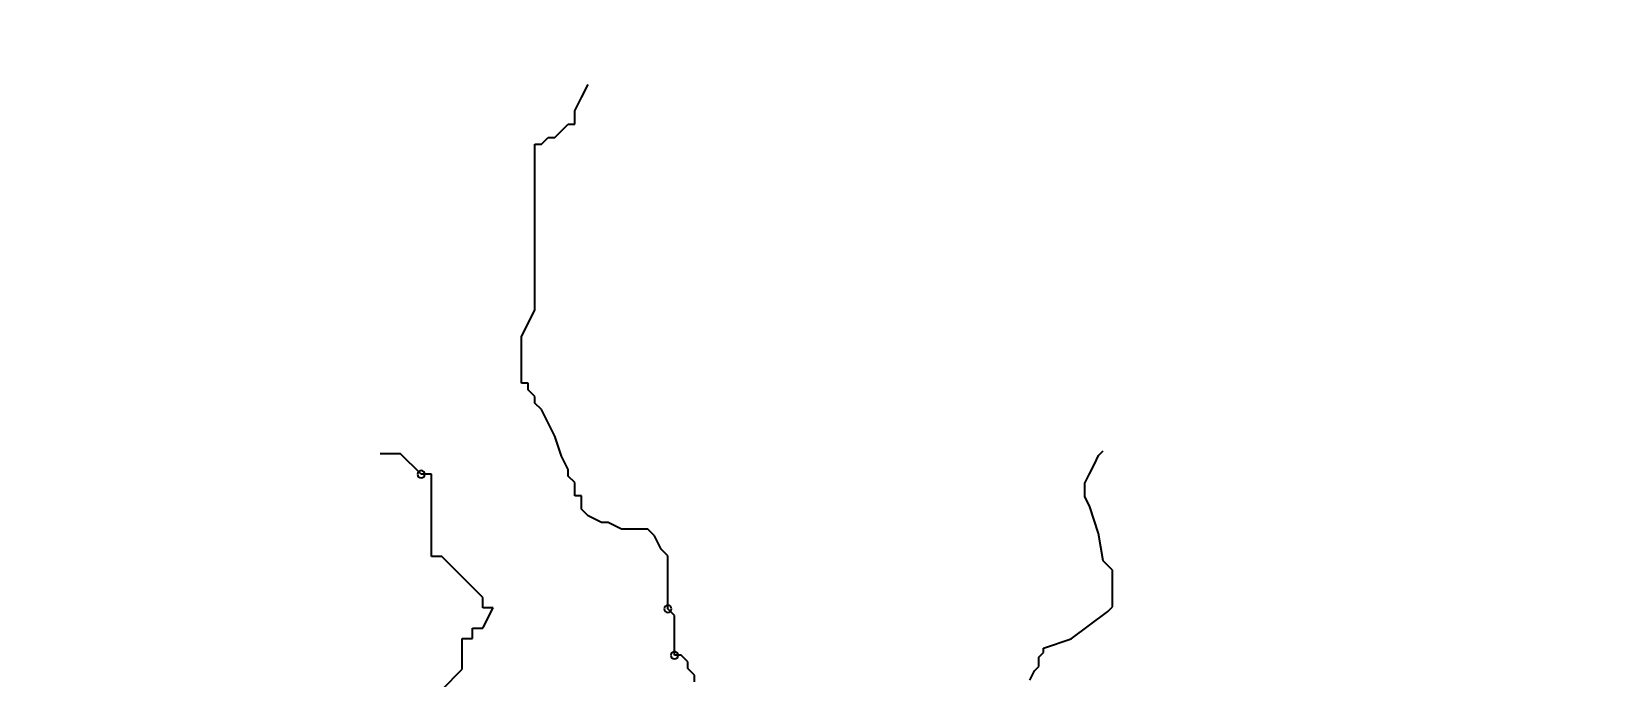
# Model space of a CAD drawing. Header units: millimetres. Extents: x 2391 to 3323, y 1596 to 2537.
# Drawn here: x 2475.682 to 2477.948, y 2460.332 to 2461.261 of the extents above; entities that cross this region are included whole.
import ezdxf

# ---------------------------------------------------------------- set-up
doc = ezdxf.new("R2010")
doc.units = ezdxf.units.MM
doc.layers.get('Defpoints').update_dxf_attribs({"color": 115})
doc.layers.add('dimensions', color=203, linetype='Continuous')
doc.layers.add('plants', color=250, linetype='Continuous')
doc.styles.get("Standard").update_dxf_attribs({"font": 'arial.ttf'})
doc.dimstyles.new('Copy of Standard', dxfattribs={"dimtxt": 0.5, "dimasz": 0.18, "dimexe": 0.18, "dimexo": 0.0625, "dimgap": 0.09, "dimtad": 0, "dimzin": 0, "dimdsep": 46, "dimtxsty": 'Standard', "dimcen": 0.09, "dimadec": 0, "dimazin": 0, "dimtfac": 1, "dimtofl": 0, "dimtmove": 0, "dimatfit": 3, "dimfxl": 1, "dimtolj": 1, "dimtzin": 0, "dimarcsym": 0})

# ---------------------------------------------------------------- blocks, each defined once
blk = doc.blocks.new('A$C55897DFD')
for p, q in [((247.83, 1412.37), (251.34, 1419.38)), ((244.32, 1405.36), (247.83, 1412.37)), ((244.32, 1398.35), (244.32, 1405.36)), ((233.8, 1391.34), (237.31, 1394.85)), ((237.31, 1394.85), (240.81, 1398.35)), ((240.81, 1398.35), (244.32, 1398.35)), ((223.28, 1387.84), (226.78, 1387.84)), ((223.28, 1300.22), (223.28, 1387.84)), ((226.78, 1387.84), (230.29, 1391.34)), ((230.29, 1391.34), (233.8, 1391.34)), ((216.26, 1286.2), (223.28, 1300.22)), ((216.26, 1261.67), (216.26, 1286.2)), ((219.77, 1261.67), (216.26, 1261.67)), ((219.77, 1258.16), (219.77, 1261.67)), ((223.28, 1254.66), (219.77, 1258.16)), ((223.28, 1251.15), (223.28, 1254.66)), ((226.78, 1247.65), (223.28, 1251.15)), ((230.29, 1240.64), (226.78, 1247.65)), ((233.8, 1233.63), (230.29, 1240.64)), ((237.31, 1223.12), (233.8, 1233.63)), ((152.39, 1224.38), (141.54, 1224.38)), ((163.24, 1213.54), (152.39, 1224.38)), ((240.81, 1216.11), (237.31, 1223.12)), ((518.25, 1218.57), (520.67, 1223.41)), ((520.67, 1223.41), (523.1, 1225.83)), ((168.66, 1213.54), (163.24, 1213.54)), ((168.66, 1170.18), (168.66, 1213.54)), ((240.81, 1212.6), (240.81, 1216.11)), ((244.32, 1209.1), (240.81, 1212.6)), ((513.41, 1208.89), (515.83, 1213.73)), ((515.83, 1213.73), (518.25, 1218.57)), ((244.32, 1202.09), (244.32, 1209.1)), ((513.41, 1201.63), (513.41, 1208.89)), ((247.83, 1202.09), (244.32, 1202.09)), ((247.83, 1195.08), (247.83, 1202.09)), ((251.34, 1191.57), (247.83, 1195.08)), ((515.83, 1196.79), (513.41, 1201.63)), ((520.67, 1182.27), (515.83, 1196.79)), ((258.35, 1188.07), (251.34, 1191.57)), ((261.86, 1188.07), (258.35, 1188.07)), ((268.87, 1184.57), (261.86, 1188.07)), ((282.9, 1184.57), (268.87, 1184.57)), ((286.41, 1181.06), (282.9, 1184.57)), ((289.92, 1174.05), (286.41, 1181.06)), ((523.1, 1167.75), (520.67, 1182.27)), ((174.09, 1170.18), (168.66, 1170.18)), ((195.78, 1148.5), (174.09, 1170.18)), ((293.43, 1170.55), (289.92, 1174.05)), ((293.43, 1142.51), (293.43, 1170.55)), ((525.52, 1165.33), (523.1, 1167.75)), ((527.94, 1162.91), (525.52, 1165.33)), ((527.94, 1143.55), (527.94, 1162.91)), ((195.78, 1143.08), (195.78, 1148.5)), ((201.21, 1143.08), (195.78, 1143.08)), ((195.78, 1132.24), (201.21, 1143.08)), ((296.93, 1139), (293.43, 1142.51)), ((296.93, 1117.98), (296.93, 1139)), ((506.14, 1126.62), (525.52, 1141.14)), ((525.52, 1141.14), (527.94, 1143.55)), ((190.36, 1132.24), (195.78, 1132.24)), ((190.36, 1126.82), (190.36, 1132.24)), ((184.93, 1126.82), (190.36, 1126.82)), ((184.93, 1110.57), (184.93, 1126.82)), ((491.61, 1121.78), (506.14, 1126.62)), ((491.61, 1119.36), (491.61, 1121.78)), ((300.44, 1117.98), (296.93, 1117.98)), ((303.95, 1114.47), (300.44, 1117.98)), ((303.95, 1110.97), (303.95, 1114.47)), ((486.77, 1109.68), (489.19, 1112.1)), ((489.19, 1116.94), (491.61, 1119.36)), ((489.19, 1112.1), (489.19, 1116.94)), ((174.09, 1099.73), (184.93, 1110.57)), ((307.46, 1107.46), (303.95, 1110.97)), ((307.46, 1103.96), (307.46, 1107.46)), ((484.35, 1104.84), (486.77, 1109.68))]:
    blk.add_line(p, q)
for centre, start, end in [((163.24, 1213.54), 0, 180), ((163.24, 1213.54), 180, 0), ((293.43, 1142.51), 0, 180), ((293.43, 1142.51), 180, 0), ((296.93, 1117.98), 0, 180), ((296.93, 1117.98), 180, 0)]:
    blk.add_arc(centre, 1.92, start, end)
blk = doc.blocks.new('A$C2D995954')
blk.add_blockref('A$C55897DFD', (0, 0))
blk = doc.blocks.new('*D21')
at = {"layer": 'Defpoints', "color": 0, "transparency": 16777216}
for p in [(2472.3227, 2466.6451), (2503.8029, 2466.6451), (2472.3227, 2457.2851)]:
    blk.add_point(p, dxfattribs=at)
at = {"layer": 'dimensions', "color": 0, "lineweight": -2, "transparency": 16777216}
for p, q in [((2472.3852, 2466.6451), (2503.9829, 2466.6451)), ((2503.8029, 2466.4651), (2503.8029, 2462.7043)), ((2503.8029, 2457.4651), (2503.8029, 2461.2259)), ((2472.3852, 2457.2851), (2503.9829, 2457.2851))]:
    blk.add_line(p, q, dxfattribs=at)
at = {"layer": 'dimensions', "color": 0, "transparency": 16777216}
for points in [[(2503.7729, 2466.4651), (2503.8329, 2466.4651), (2503.8029, 2466.6451)], [(2503.7729, 2457.4651), (2503.8329, 2457.4651), (2503.8029, 2457.2851)]]:
    blk.add_solid(points, dxfattribs=at)
at = {"layer": 'dimensions', "color": 0, "lineweight": 13, "transparency": 16777216, "insert": (2503.8029, 2461.9651), "char_height": 0.5, "attachment_point": 5, "rotation": 90}
blk.add_mtext('\\A1;9.36', dxfattribs=at)

msp = doc.modelspace()

# ---------------------------------------------------------------- block references
at = {"layer": 'plants', "lineweight": 13, "xscale": 0.00273, "yscale": 0.00273, "zscale": 0.00273}
msp.add_blockref('A$C2D995954', (2475.7975, 2457.3103), dxfattribs=at)

# ---------------------------------------------------------------- dimensions: what is measured, and where the dimension line sits
at = {"layer": 'dimensions', "lineweight": 13}
dim = msp.add_linear_dim(base=(2503.8029, 2466.6451), p1=(2472.3227, 2457.2851), p2=(2472.3227, 2466.6451), angle=90, dimstyle='Copy of Standard', dxfattribs=at)
dim.commit()
dim.dimension.update_dxf_attribs({"geometry": '*D21', "text_midpoint": (2503.8029, 2461.9651)})

doc.saveas('drawing.dxf')
